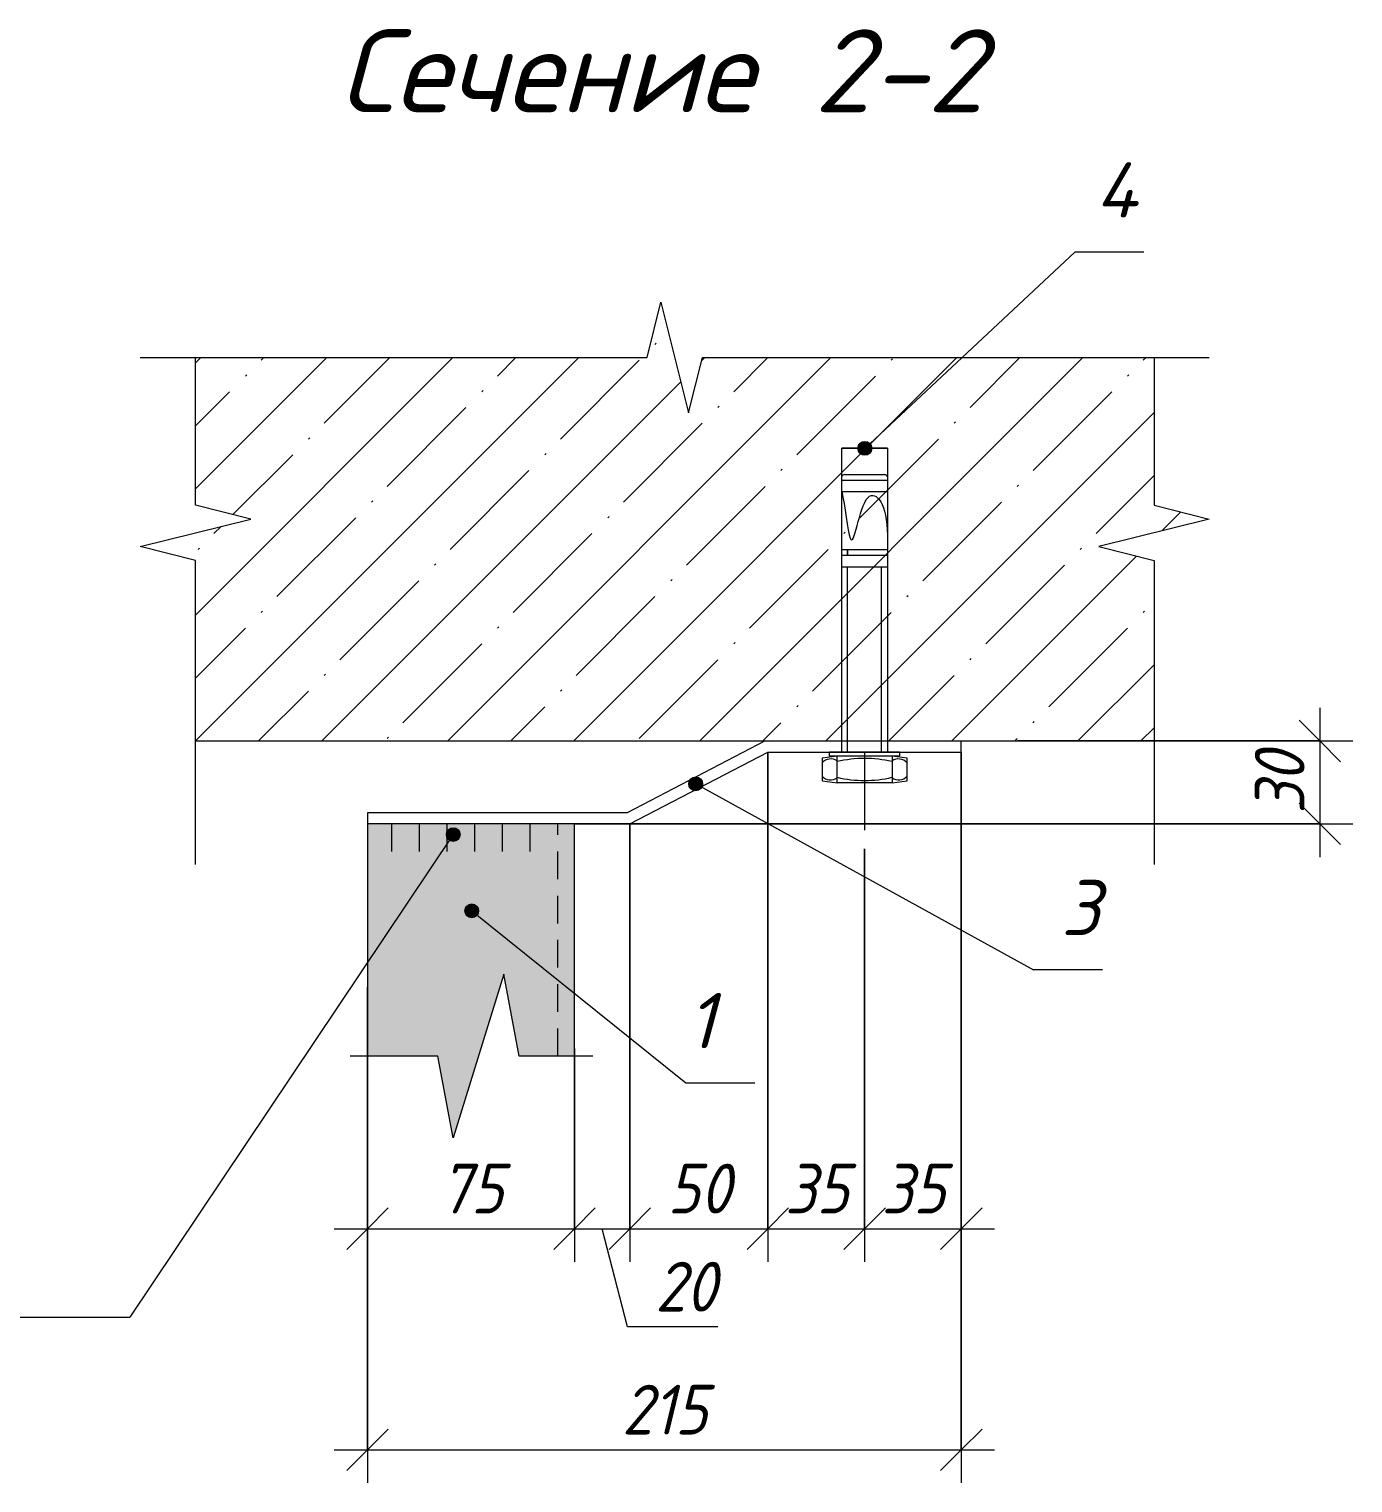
# Model space of a CAD drawing. Header units: millimetres. Extents: x 1214 to 43479, y -809 to 8550.
# Drawn here: x 40394 to 40873, y 3403 to 3929 of the extents above; entities that cross this region are included whole.
import ezdxf

# ---------------------------------------------------------------- set-up
doc = ezdxf.new("R2010")
doc.units = ezdxf.units.MM
doc.linetypes.add('200_ШТРИХ_ш1п0_6_', pattern=[16, 10, -6])
doc.linetypes.add('IMPORT-Невидимая', pattern=[39.122222, 28.222222, -10.9])
for name, color, linetype, lineweight in [('A-ANNO-DIMS', 7, 'Continuous', 9), ('A-ANNO-DIMS-10', 7, 'Continuous', 9), ('A-ANNO-NOTE', 7, 'Continuous', 9), ('A-DETL-1', 7, '200_ШТРИХ_ш1п0_6_', 5), ('A-DETL-2', 7, 'Continuous', 5), ('A-DETL-3', 7, 'Continuous', 20), ('A-DETL-4', 7, 'IMPORT-Невидимая', 5), ('A-DETL-GENF', 7, 'Continuous', 9), ('A-DETL-GENF-2', 7, 'Continuous', 5), ('G-ANNO-TEXT', 7, 'Continuous', 9)]:
    doc.layers.add(name, color=color, linetype=linetype, lineweight=lineweight)
doc.layers.add('A-DETL-GENF-1', color=7, linetype='Continuous', lineweight=9, true_color=0xffffff)
doc.styles.add('ISOCPEUR_B_I', font='', dxfattribs={"height": 30})
doc.styles.add('ISOCPEUR_I_1', font='isocpeui.ttf', dxfattribs={"width": 0.9, "height": 18})
doc.styles.add('ISOCPEUR_I_6', font='isocpeui.ttf', dxfattribs={"height": 20})
doc.styles.get('ISOCPEUR_B_I').set_extended_font_data('ISOCPEUR', italic=True, bold=True)
doc.dimstyles.new('ISO-1_8_0_9К_СРЕДНИЙ', dxfattribs={"dimscale": 304.8, "dimtxt": 17.927661, "dimasz": 0.049213, "dimexe": 0.03937, "dimexo": 0, "dimgap": 0, "dimtad": 1, "dimdec": 0, "dimzin": 0, "dimdsep": 46, "dimtxsty": 'ISOCPEUR_I_1', "dimblk1": 'OBLIQUE', "dimblk2": 'OBLIQUE', "dimsah": 1, "dimcen": 0.09, "dimdle": 0.03937, "dimazin": 0, "dimtfac": 1, "dimtdec": 4, "dimtix": 1, "dimtmove": 0, "dimatfit": 3, "dimfxl": 1, "dimtvp": 1, "dimtolj": 1, "dimtzin": 0, "dimarcsym": 2})
doc.dimstyles.new('ISO-1_8_0_9К_СРЕДНИЙ_1', dxfattribs={"dimscale": 304.8, "dimtxt": 17.927661, "dimasz": 0.049213, "dimexe": 0.03937, "dimexo": 0, "dimgap": 0, "dimtad": 1, "dimdec": 0, "dimzin": 0, "dimdsep": 46, "dimtxsty": 'ISOCPEUR_I_1', "dimblk1": 'OBLIQUE', "dimblk2": 'OBLIQUE', "dimsah": 1, "dimcen": 0.09, "dimdle": 0.03937, "dimazin": 0, "dimtfac": 1, "dimtdec": 4, "dimtix": 1, "dimtmove": 1, "dimatfit": 3, "dimfxl": 1, "dimtvp": 1, "dimtolj": 1, "dimtzin": 0, "dimarcsym": 2})

# ---------------------------------------------------------------- blocks, each defined once
blk = doc.blocks.new('DET_Линия разрыва - Линия разрыва-17294157-АР1_Фахверк из 2-х уголков_Узлы_верх и низ развернуты')
at = {"layer": 'A-DETL-GENF'}
for p, q in [((-5, 20), (-10, 0)), ((5, -20), (-5, 20)), ((-10, 0), (-120, 0)), ((10, 0), (5, -20)), ((63.42, 0), (10, 0))]:
    blk.add_line(p, q, dxfattribs=at)
blk = doc.blocks.new('DET_Линия разрыва - Линия разрыва-V44-АР1_Фахверк из 2-х уголков_Узлы_верх и низ развернуты')
at = {"layer": 'A-DETL-GENF'}
for p, q in [((-5, 20), (-10, 0)), ((5, -20), (-5, 20)), ((-10, 0), (-63.42, 0)), ((10, 0), (5, -20)), ((120, 0), (10, 0))]:
    blk.add_line(p, q, dxfattribs=at)
blk = doc.blocks.new('DET_Линия разрыва - Линия разрыва-25057223-АР1_Фахверк из 2-х уголков_Узлы_верх и низ развернуты')
at = {"layer": 'A-DETL-GENF'}
for p, q in [((-5, 20), (-10, 0)), ((5, -20), (-5, 20)), ((-10, 0), (-193.5, 0)), ((10, 0), (5, -20)), ((193.5, 0), (10, 0))]:
    blk.add_line(p, q, dxfattribs=at)
blk = doc.blocks.new('DIMBLOCK272-АР1_Фахверк из 2-х уголков_Узлы_верх и низ развернуты')
at = {"layer": 'A-ANNO-DIMS-10'}
for p, q in [((40516.2, 3582.34), (40516.2, 3482.98)), ((40516.2, 3494.98), (40516.2, 3582.34)), ((40591.2, 3560.21), (40591.2, 3482.98)), ((40591.2, 3494.98), (40591.2, 3560.21)), ((40504.2, 3494.98), (40591.2, 3494.98))]:
    blk.add_line(p, q, dxfattribs=at)
at = {"layer": 'A-ANNO-DIMS-10', "lineweight": 20}
for p, q in [((40516.2, 3494.98), (40523.7, 3502.48)), ((40591.2, 3494.98), (40598.7, 3502.48)), ((40516.2, 3494.98), (40508.7, 3487.48)), ((40591.2, 3494.98), (40583.7, 3487.48))]:
    blk.add_line(p, q, dxfattribs=at)
at = {"layer": 'A-ANNO-DIMS-10', "color": 0, "insert": (40542.32, 3518.5), "char_height": 18, "width": 27.3052, "attachment_point": 1, "line_spacing_factor": 1.149209, "style": 'ISOCPEUR_I_1'}
blk.add_mtext('75', dxfattribs=at)
blk = doc.blocks.new('_Oblique')
at = {"color": 0, "linetype": 'ByBlock', "lineweight": -2}
blk.add_line((-0.5, -0.5), (0.5, 0.5), dxfattribs=at)
blk = doc.blocks.new('DIMBLOCK273-АР1_Фахверк из 2-х уголков_Узлы_верх и низ развернуты')
at = {"layer": 'A-ANNO-DIMS-10'}
for p, q in [((40611.2, 3641.47), (40611.2, 3482.98)), ((40611.2, 3494.98), (40611.2, 3641.47)), ((40591.2, 3560.21), (40591.2, 3482.98)), ((40591.2, 3494.98), (40591.2, 3560.21)), ((40591.2, 3494.98), (40611.2, 3494.98)), ((40610.36, 3459.49), (40601.2, 3494.98)), ((40643.12, 3459.49), (40610.36, 3459.49))]:
    blk.add_line(p, q, dxfattribs=at)
at = {"layer": 'A-ANNO-DIMS-10', "lineweight": 20}
for p, q in [((40591.2, 3494.98), (40598.7, 3502.48)), ((40611.2, 3494.98), (40618.7, 3502.48)), ((40591.2, 3494.98), (40583.7, 3487.48)), ((40611.2, 3494.98), (40603.7, 3487.48))]:
    blk.add_line(p, q, dxfattribs=at)
at = {"layer": 'A-ANNO-DIMS-10', "color": 0, "insert": (40620.36, 3483), "char_height": 18, "width": 27.3052, "attachment_point": 1, "line_spacing_factor": 1.149209, "style": 'ISOCPEUR_I_1'}
blk.add_mtext('20', dxfattribs=at)
blk = doc.blocks.new('DIMBLOCK274-АР1_Фахверк из 2-х уголков_Узлы_верх и низ развернуты')
at = {"layer": 'A-ANNO-DIMS-10'}
for p, q in [((40661.2, 3667.47), (40661.2, 3482.98)), ((40661.2, 3494.98), (40661.2, 3667.47)), ((40611.2, 3641.47), (40611.2, 3482.98)), ((40611.2, 3494.98), (40611.2, 3641.47)), ((40611.2, 3494.98), (40661.2, 3494.98))]:
    blk.add_line(p, q, dxfattribs=at)
at = {"layer": 'A-ANNO-DIMS-10', "lineweight": 20}
for p, q in [((40611.2, 3494.98), (40618.7, 3502.48)), ((40661.2, 3494.98), (40668.7, 3502.48)), ((40611.2, 3494.98), (40603.7, 3487.48)), ((40661.2, 3494.98), (40653.7, 3487.48))]:
    blk.add_line(p, q, dxfattribs=at)
at = {"layer": 'A-ANNO-DIMS-10', "color": 0, "insert": (40624.82, 3518.5), "char_height": 18, "width": 27.3052, "attachment_point": 1, "line_spacing_factor": 1.149209, "style": 'ISOCPEUR_I_1'}
blk.add_mtext('50', dxfattribs=at)
blk = doc.blocks.new('DIMBLOCK275-АР1_Фахверк из 2-х уголков_Узлы_верх и низ развернуты')
at = {"layer": 'A-ANNO-DIMS-10'}
for p, q in [((40661.2, 3667.47), (40661.2, 3482.98)), ((40661.2, 3494.98), (40661.2, 3667.47)), ((40696.2, 3632.47), (40696.2, 3482.98)), ((40696.2, 3494.98), (40696.2, 3632.47)), ((40661.2, 3494.98), (40696.2, 3494.98))]:
    blk.add_line(p, q, dxfattribs=at)
at = {"layer": 'A-ANNO-DIMS-10', "lineweight": 20}
for p, q in [((40661.2, 3494.98), (40668.7, 3502.48)), ((40696.2, 3494.98), (40703.7, 3502.48)), ((40661.2, 3494.98), (40653.7, 3487.48)), ((40696.2, 3494.98), (40688.7, 3487.48))]:
    blk.add_line(p, q, dxfattribs=at)
at = {"layer": 'A-ANNO-DIMS-10', "color": 0, "insert": (40667.32, 3518.5), "char_height": 18, "width": 27.3052, "attachment_point": 1, "line_spacing_factor": 1.149209, "style": 'ISOCPEUR_I_1'}
blk.add_mtext('35', dxfattribs=at)
blk = doc.blocks.new('DIMBLOCK276-АР1_Фахверк из 2-х уголков_Узлы_верх и низ развернуты')
at = {"layer": 'A-ANNO-DIMS-10'}
for p, q in [((40731.2, 3667.47), (40731.2, 3482.98)), ((40731.2, 3494.98), (40731.2, 3667.47)), ((40696.2, 3632.47), (40696.2, 3482.98)), ((40696.2, 3494.98), (40696.2, 3632.47)), ((40696.2, 3494.98), (40743.2, 3494.98))]:
    blk.add_line(p, q, dxfattribs=at)
at = {"layer": 'A-ANNO-DIMS-10', "lineweight": 20}
for p, q in [((40696.2, 3494.98), (40703.7, 3502.48)), ((40731.2, 3494.98), (40738.7, 3502.48)), ((40696.2, 3494.98), (40688.7, 3487.48)), ((40731.2, 3494.98), (40723.7, 3487.48))]:
    blk.add_line(p, q, dxfattribs=at)
at = {"layer": 'A-ANNO-DIMS-10', "color": 0, "insert": (40702.32, 3518.5), "char_height": 18, "width": 27.3052, "attachment_point": 1, "line_spacing_factor": 1.149209, "style": 'ISOCPEUR_I_1'}
blk.add_mtext('35', dxfattribs=at)
blk = doc.blocks.new('DIMBLOCK277-АР1_Фахверк из 2-х уголков_Узлы_верх и низ развернуты')
at = {"layer": 'A-ANNO-DIMS-10'}
for p, q in [((40860.98, 3683.47), (40860.98, 3629.47)), ((40751.55, 3671.47), (40872.98, 3671.47)), ((40860.98, 3671.47), (40751.55, 3671.47)), ((40591.2, 3641.47), (40872.98, 3641.47)), ((40860.98, 3641.47), (40591.2, 3641.47))]:
    blk.add_line(p, q, dxfattribs=at)
at = {"layer": 'A-ANNO-DIMS-10', "lineweight": 20}
for p, q in [((40860.98, 3671.47), (40853.48, 3678.97)), ((40860.98, 3671.47), (40868.48, 3663.97)), ((40860.98, 3641.47), (40853.48, 3648.97)), ((40860.98, 3641.47), (40868.48, 3633.97))]:
    blk.add_line(p, q, dxfattribs=at)
at = {"layer": 'A-ANNO-DIMS-10', "color": 0, "insert": (40837.46, 3645.09), "char_height": 18, "width": 27.3052, "attachment_point": 1, "rotation": 90, "line_spacing_factor": 1.149209, "style": 'ISOCPEUR_I_1'}
blk.add_mtext('30', dxfattribs=at)
blk = doc.blocks.new('_AT__Текстовая выноска1 - _AT__Текстовая выноска 2-25057221-АР1_Фахверк из 2-х уголков_Узлы_верх и низ развернуты')
at = {"layer": 'A-ANNO-NOTE'}
blk.add_line((0, 0), (30, 0), dxfattribs=at)
blk = doc.blocks.new('_AT__Текстовая выноска1 - _AT__Текстовая выноска 2-25057214-АР1_Фахверк из 2-х уголков_Узлы_верх и низ развернуты')
at = {"layer": 'A-ANNO-NOTE'}
blk.add_line((0, 0), (2.5, 0), dxfattribs=at)
blk = doc.blocks.new('_AT__Текстовая выноска1 - _AT__Текстовая выноска 2-25057222-АР1_Фахверк из 2-х уголков_Узлы_верх и низ развернуты')
at = {"layer": 'A-ANNO-NOTE'}
blk.add_line((0, 0), (2.5, 0), dxfattribs=at)
blk = doc.blocks.new('DIMBLOCK297-АР1_Фахверк из 2-х уголков_Узлы_верх и низ развернуты')
at = {"layer": 'A-ANNO-DIMS-10'}
for p, q in [((40731.2, 3667.47), (40731.2, 3402.98)), ((40731.2, 3414.98), (40731.2, 3667.47)), ((40516.2, 3515.47), (40516.2, 3402.98)), ((40516.2, 3414.98), (40516.2, 3515.47)), ((40504.2, 3414.98), (40743.2, 3414.98))]:
    blk.add_line(p, q, dxfattribs=at)
at = {"layer": 'A-ANNO-DIMS-10', "lineweight": 20}
for p, q in [((40516.2, 3414.98), (40523.7, 3422.48)), ((40731.2, 3414.98), (40738.7, 3422.48)), ((40516.2, 3414.98), (40508.7, 3407.48)), ((40731.2, 3414.98), (40723.7, 3407.48))]:
    blk.add_line(p, q, dxfattribs=at)
at = {"layer": 'A-ANNO-DIMS-10', "color": 0, "insert": (40608.35, 3438.5), "char_height": 18, "width": 36.8207, "attachment_point": 1, "line_spacing_factor": 1.149209, "style": 'ISOCPEUR_I_1'}
blk.add_mtext('215', dxfattribs=at)

msp = doc.modelspace()

# ---------------------------------------------------------------- hatches: boundary and pattern name
at = {"layer": 'A-ANNO-NOTE'}
h = msp.add_hatch(color=256, dxfattribs=at)
edge = h.paths.add_edge_path(flags=0)
edge.add_arc((40696.27005, 3777.35859), 2.5, 0, 360)
h = msp.add_hatch(color=256, dxfattribs=at)
edge = h.paths.add_edge_path(flags=0)
edge.add_arc((40635.03917, 3655.96586), 2.5, 0, 360)
h = msp.add_hatch(color=256, dxfattribs=at)
edge = h.paths.add_edge_path(flags=0)
edge.add_arc((40547.28304, 3637.5978), 2.5, 0, 360)
h = msp.add_hatch(color=256, dxfattribs=at)
edge = h.paths.add_edge_path(flags=0)
edge.add_arc((40553.96635, 3609.98088), 2.5, 0, 360)
at = {"layer": 'A-DETL-GENF-1'}
msp.add_hatch(color=256, dxfattribs=at).paths.add_polyline_path([(40547.21898, 3527.8537), (40565.60048, 3587.08014), (40571.14959, 3557.46692), (40591.19538, 3557.46692), (40591.19538, 3641.46692), (40516.19538, 3641.46692), (40516.19538, 3557.46692), (40541.66987, 3557.46692)], flags=0)
at = {"layer": 'A-DETL-GENF-2'}
h = msp.add_hatch(dxfattribs=at)
h.set_pattern_fill('FP_1', color=256, style=0, pattern_type=2)
h.set_pattern_definition([(45, (36600.08, 0), (-22.80985, 22.80985), []), (45, (36622.89, 0), (-22.80985, 22.80985), [40.322, -8.064, 0.671, -7.394])])
h.paths.add_polyline_path([(40800.978, 3671.46692), (40800.978, 3736.79346), (40780.978, 3741.79346), (40820.978, 3751.79346), (40800.978, 3756.79346), (40800.978, 3810.21764), (40637.478, 3810.21764), (40632.478, 3790.21764), (40622.478, 3830.21764), (40617.478, 3810.21764), (40453.978, 3810.21764), (40453.978, 3756.79346), (40473.978, 3751.79346), (40433.978, 3741.79346), (40453.978, 3736.79346), (40453.978, 3671.46692), (40731.19538, 3671.46692)], flags=0)

# ---------------------------------------------------------------- linework, layer by layer
at = {"layer": 'A-ANNO-NOTE'}
for p, q in [((40696.27005, 3777.35859), (40772.30179, 3848.33048)), ((40635.03917, 3655.96586), (40757.30179, 3588.64384)), ((40547.28304, 3637.5978), (40430.17593, 3462.93237)), ((40553.96635, 3609.98088), (40631.51151, 3547.76295))]:
    msp.add_line(p, q, dxfattribs=at)
for centre in [(40696.27005, 3777.35859), (40635.03917, 3655.96586), (40547.28304, 3637.5978), (40553.96635, 3609.98088)]:
    msp.add_circle(centre, 2.5, dxfattribs=at)
at = {"layer": 'A-DETL-1'}
msp.add_line((40585.19538, 3557.46692), (40585.19538, 3641.46692), dxfattribs=at)
at = {"layer": 'A-DETL-2'}
for p, q in [((40704.46148, 3777.46692), (40687.92928, 3777.46692)), ((40687.92928, 3777.46692), (40704.46148, 3777.46692)), ((40687.92928, 3667.46692), (40687.92928, 3777.46692)), ((40704.46148, 3777.46692), (40704.46148, 3667.46692)), ((40688.90121, 3767.88669), (40703.48956, 3767.88669)), ((40687.92928, 3765.82016), (40704.46148, 3765.82016)), ((40687.92928, 3761.68711), (40704.46148, 3761.68711)), ((40687.92928, 3740.72418), (40704.46148, 3740.72418)), ((40689.99581, 3738.65766), (40689.99581, 3740.72418)), ((40690.08454, 3738.65766), (40690.08454, 3740.72418)), ((40687.92928, 3738.65766), (40704.46148, 3738.65766)), ((40687.92928, 3734.52461), (40704.46148, 3734.52461)), ((40690.03773, 3667.46692), (40690.03773, 3734.52461)), ((40702.35304, 3667.46692), (40702.35304, 3734.52461)), ((40660.21754, 3671.46692), (40610.21754, 3645.46692)), ((40611.19538, 3641.46692), (40661.19538, 3667.46692)), ((40661.19538, 3667.46692), (40731.19538, 3667.46692)), ((40683.5207, 3666.03111), (40683.5207, 3667.46692)), ((40708.87007, 3667.46692), (40683.5207, 3667.46692)), ((40690.6518, 3667.46692), (40692.69453, 3667.46692)), ((40708.87007, 3667.46692), (40708.87007, 3666.03111)), ((40731.19538, 3667.46692), (40731.19538, 3671.46692)), ((40686.27606, 3666.03111), (40680.78746, 3665.26226)), ((40680.78746, 3665.26226), (40680.78746, 3657.06897)), ((40708.87007, 3666.03111), (40683.5207, 3666.03111)), ((40686.27606, 3656.28265), (40686.27606, 3666.03111)), ((40706.1147, 3666.03111), (40686.27606, 3666.03111)), ((40711.60331, 3665.26226), (40706.1147, 3666.03111)), ((40706.1147, 3666.03111), (40706.1147, 3656.28265)), ((40711.60331, 3657.06897), (40711.60331, 3665.26226)), ((40680.78746, 3657.06897), (40686.27606, 3656.30012)), ((40706.1147, 3656.30012), (40711.60331, 3657.06897)), ((40706.1147, 3656.28265), (40686.27606, 3656.28265)), ((40610.21754, 3645.46692), (40516.19538, 3645.46692)), ((40516.19538, 3645.46692), (40516.19538, 3641.46692)), ((40591.19538, 3641.46692), (40516.19538, 3641.46692)), ((40516.19538, 3641.46692), (40516.19538, 3557.46692)), ((40591.19538, 3641.46692), (40611.19538, 3641.46692)), ((40591.19538, 3557.46692), (40591.19538, 3641.46692)), ((40565.60048, 3587.08014), (40547.21898, 3527.8537)), ((40571.14959, 3557.46692), (40565.60048, 3587.08014)), ((40541.66987, 3557.46692), (40509.978, 3557.46692)), ((40547.21898, 3527.8537), (40541.66987, 3557.46692)), ((40597.81297, 3557.46692), (40571.14959, 3557.46692))]:
    msp.add_line(p, q, dxfattribs=at)
for centre, radius, start, end in [((40689.10988, 3766.52672), 1.37588, 98.7234489, 149.1005145), ((40703.28088, 3766.52672), 1.37588, 30.8994854, 81.2765511), ((40683.91632, 3660.72417), 4.22871, 56.0803118, 137.7236038), ((40696.19538, 3622.30809), 42.8477, 76.6144959, 103.3855041), ((40708.47445, 3660.72417), 4.22871, 42.2763962, 123.9196882), ((40683.91632, 3661.58959), 4.22871, 222.2763962, 303.9196882), ((40696.19538, 3700.00567), 42.8477, 256.6144959, 283.3855041), ((40708.47445, 3661.58959), 4.22871, 236.0803118, 317.7236038)]:
    msp.add_arc(centre, radius, start, end, dxfattribs=at)
msp.add_open_spline([(40687.92928, 3761.68711), (40689.10912, 3756.97047), (40691.57107, 3731.51198), (40695.33215, 3768.98411), (40704.46148, 3756.99633), (40704.46148, 3745.99832)], degree=3, knots=[3.947127755, 3.947127755, 3.947127755, 3.947127755, 10.095996178, 20.129436715, 28.583815858, 28.583815858, 28.583815858, 28.583815858], dxfattribs=at)
at = {"layer": 'A-DETL-3'}
msp.add_line((40453.978, 3671.46692), (40800.978, 3671.46692), dxfattribs=at)
at = {"layer": 'A-DETL-4'}
for p, q in [((40696.19538, 3667.46692), (40696.19538, 3632.46692)), ((40524.978, 3641.46692), (40524.978, 3631.46692)), ((40524.978, 3641.46692), (40524.978, 3631.46692)), ((40534.978, 3641.46692), (40534.978, 3631.46692)), ((40544.978, 3641.46692), (40544.978, 3631.46692)), ((40554.978, 3641.46692), (40554.978, 3631.46692)), ((40564.978, 3641.46692), (40564.978, 3631.46692)), ((40574.978, 3641.46692), (40574.978, 3631.46692))]:
    msp.add_line(p, q, dxfattribs=at)

# ---------------------------------------------------------------- block references
at = {"layer": 'A-ANNO-NOTE', "xscale": 10, "yscale": 10, "zscale": 10, "rotation": 180}
for p in [(40797.30179, 3848.33048), (40782.30179, 3588.64384)]:
    msp.add_blockref('_AT__Текстовая выноска1 - _AT__Текстовая выноска 2-25057222-АР1_Фахверк из 2-х уголков_Узлы_верх и низ развернуты', p, dxfattribs=at)
at = {"layer": 'A-ANNO-NOTE', "xscale": 10, "yscale": 10, "zscale": 10}
for name, p in [('_AT__Текстовая выноска1 - _AT__Текстовая выноска 2-25057214-АР1_Фахверк из 2-х уголков_Узлы_верх и низ развернуты', (40631.51151, 3547.76295)), ('_AT__Текстовая выноска1 - _AT__Текстовая выноска 2-25057221-АР1_Фахверк из 2-х уголков_Узлы_верх и низ развернуты', (40130.17593, 3462.93237))]:
    msp.add_blockref(name, p, dxfattribs=at)
at = {"layer": 'A-DETL-GENF'}
for name, p, rotation in [('DET_Линия разрыва - Линия разрыва-25057223-АР1_Фахверк из 2-х уголков_Узлы_верх и низ развернуты', (40627.478, 3810.21764), 180), ('DET_Линия разрыва - Линия разрыва-V44-АР1_Фахверк из 2-х уголков_Узлы_верх и низ развернуты', (40453.978, 3746.79346), 269.9999999999997), ('DET_Линия разрыва - Линия разрыва-17294157-АР1_Фахверк из 2-х уголков_Узлы_верх и низ развернуты', (40800.978, 3746.79346), 89.99999999999991)]:
    msp.add_blockref(name, p, dxfattribs=dict(at, rotation=rotation))

# ---------------------------------------------------------------- texts
at = {"layer": 'A-ANNO-NOTE', "char_height": 20, "attachment_point": 1, "style": 'ISOCPEUR_I_6'}
for s, insert, width in [('\\fISOCPEUR|b0|i1|c204|p34|;4', (40779.69161, 3880.85729), 20.843875), ('\\fISOCPEUR|b0|i1|c204|p34|;3', (40767.29161, 3621.17065), 17.637125), ('\\fISOCPEUR|b0|i1|c204|p34|;1', (40631.92168, 3580.28975), 12.827)]:
    msp.add_mtext(s, dxfattribs=dict(at, insert=insert, width=width))
at = {"layer": 'G-ANNO-TEXT', "char_height": 30, "attachment_point": 1, "style": 'ISOCPEUR_B_I'}
for s, insert, width in [('Сечение', (40505.99841, 3928.98122), 185.1898125), (' 2-2', (40658.79528, 3928.98122), 102.616)]:
    msp.add_mtext(s, dxfattribs=dict(at, insert=insert, width=width))

# ---------------------------------------------------------------- dimensions: what is measured, and where the dimension line sits
at = {"layer": 'A-ANNO-DIMS'}
dim = msp.add_linear_dim(base=(40860.978, 3641.46692), p1=(40751.55391, 3671.46692), p2=(40591.19538, 3641.46692), angle=90, dimstyle='ISO-1_8_0_9К_СРЕДНИЙ', override={"dimpost": '<>', "dimfxl": 163.140602}, dxfattribs=at)
dim.commit()
dim.dimension.update_dxf_attribs({"geometry": 'DIMBLOCK277-АР1_Фахверк из 2-х уголков_Узлы_верх и низ развернуты', "text_midpoint": (40851.978, 3656.46692)})
for base, p1, p2, override, picture, middle in [((40731.19538, 3414.98263), (40516.19538, 3515.46692), (40731.19538, 3667.46692), {"dimpost": '<>', "dimfxl": 263.304007}, 'DIMBLOCK297-АР1_Фахверк из 2-х уголков_Узлы_верх и низ развернуты', (40623.69538, 3423.98263)), ((40661.19538, 3494.98263), (40611.19538, 3641.46692), (40661.19538, 3667.46692), {"dimpost": '<>', "dimfxl": 56.356011}, 'DIMBLOCK274-АР1_Фахверк из 2-х уголков_Узлы_верх и низ развернуты', (40636.19538, 3503.98263)), ((40696.19538, 3494.98263), (40661.19538, 3667.46692), (40696.19538, 3632.46692), {"dimpost": '<>', "dimfxl": 49.497475}, 'DIMBLOCK275-АР1_Фахверк из 2-х уголков_Узлы_верх и низ развернуты', (40678.69538, 3503.98263)), ((40731.19538, 3494.98263), (40696.19538, 3632.46692), (40731.19538, 3667.46692), {"dimpost": '<>', "dimfxl": 49.497475}, 'DIMBLOCK276-АР1_Фахверк из 2-х уголков_Узлы_верх и низ развернуты', (40713.69538, 3503.98263)), ((40591.19538, 3494.98263), (40516.19538, 3582.33988), (40591.19538, 3560.21291), {"dimpost": '<>', "dimfxl": 78.195927}, 'DIMBLOCK272-АР1_Фахверк из 2-х уголков_Узлы_верх и низ развернуты', (40553.69538, 3504.09854))]:
    dim = msp.add_linear_dim(base=base, p1=p1, p2=p2, dimstyle='ISO-1_8_0_9К_СРЕДНИЙ', override=override, dxfattribs=at)
    dim.commit()
    dim.dimension.update_dxf_attribs({"geometry": picture, "text_midpoint": middle})
dim = msp.add_linear_dim(base=(40611.19538, 3494.98263), p1=(40591.19538, 3560.21291), p2=(40611.19538, 3641.46692), dimstyle='ISO-1_8_0_9К_СРЕДНИЙ_1', override={"dimpost": '<>', "dimfxl": 83.679237}, dxfattribs=at)
dim.commit()
dim.dimension.update_dxf_attribs({"geometry": 'DIMBLOCK273-АР1_Фахверк из 2-х уголков_Узлы_верх и низ развернуты', "text_midpoint": (40634.01586, 3471.00168), "dimtype": 160})

doc.saveas('drawing.dxf')
